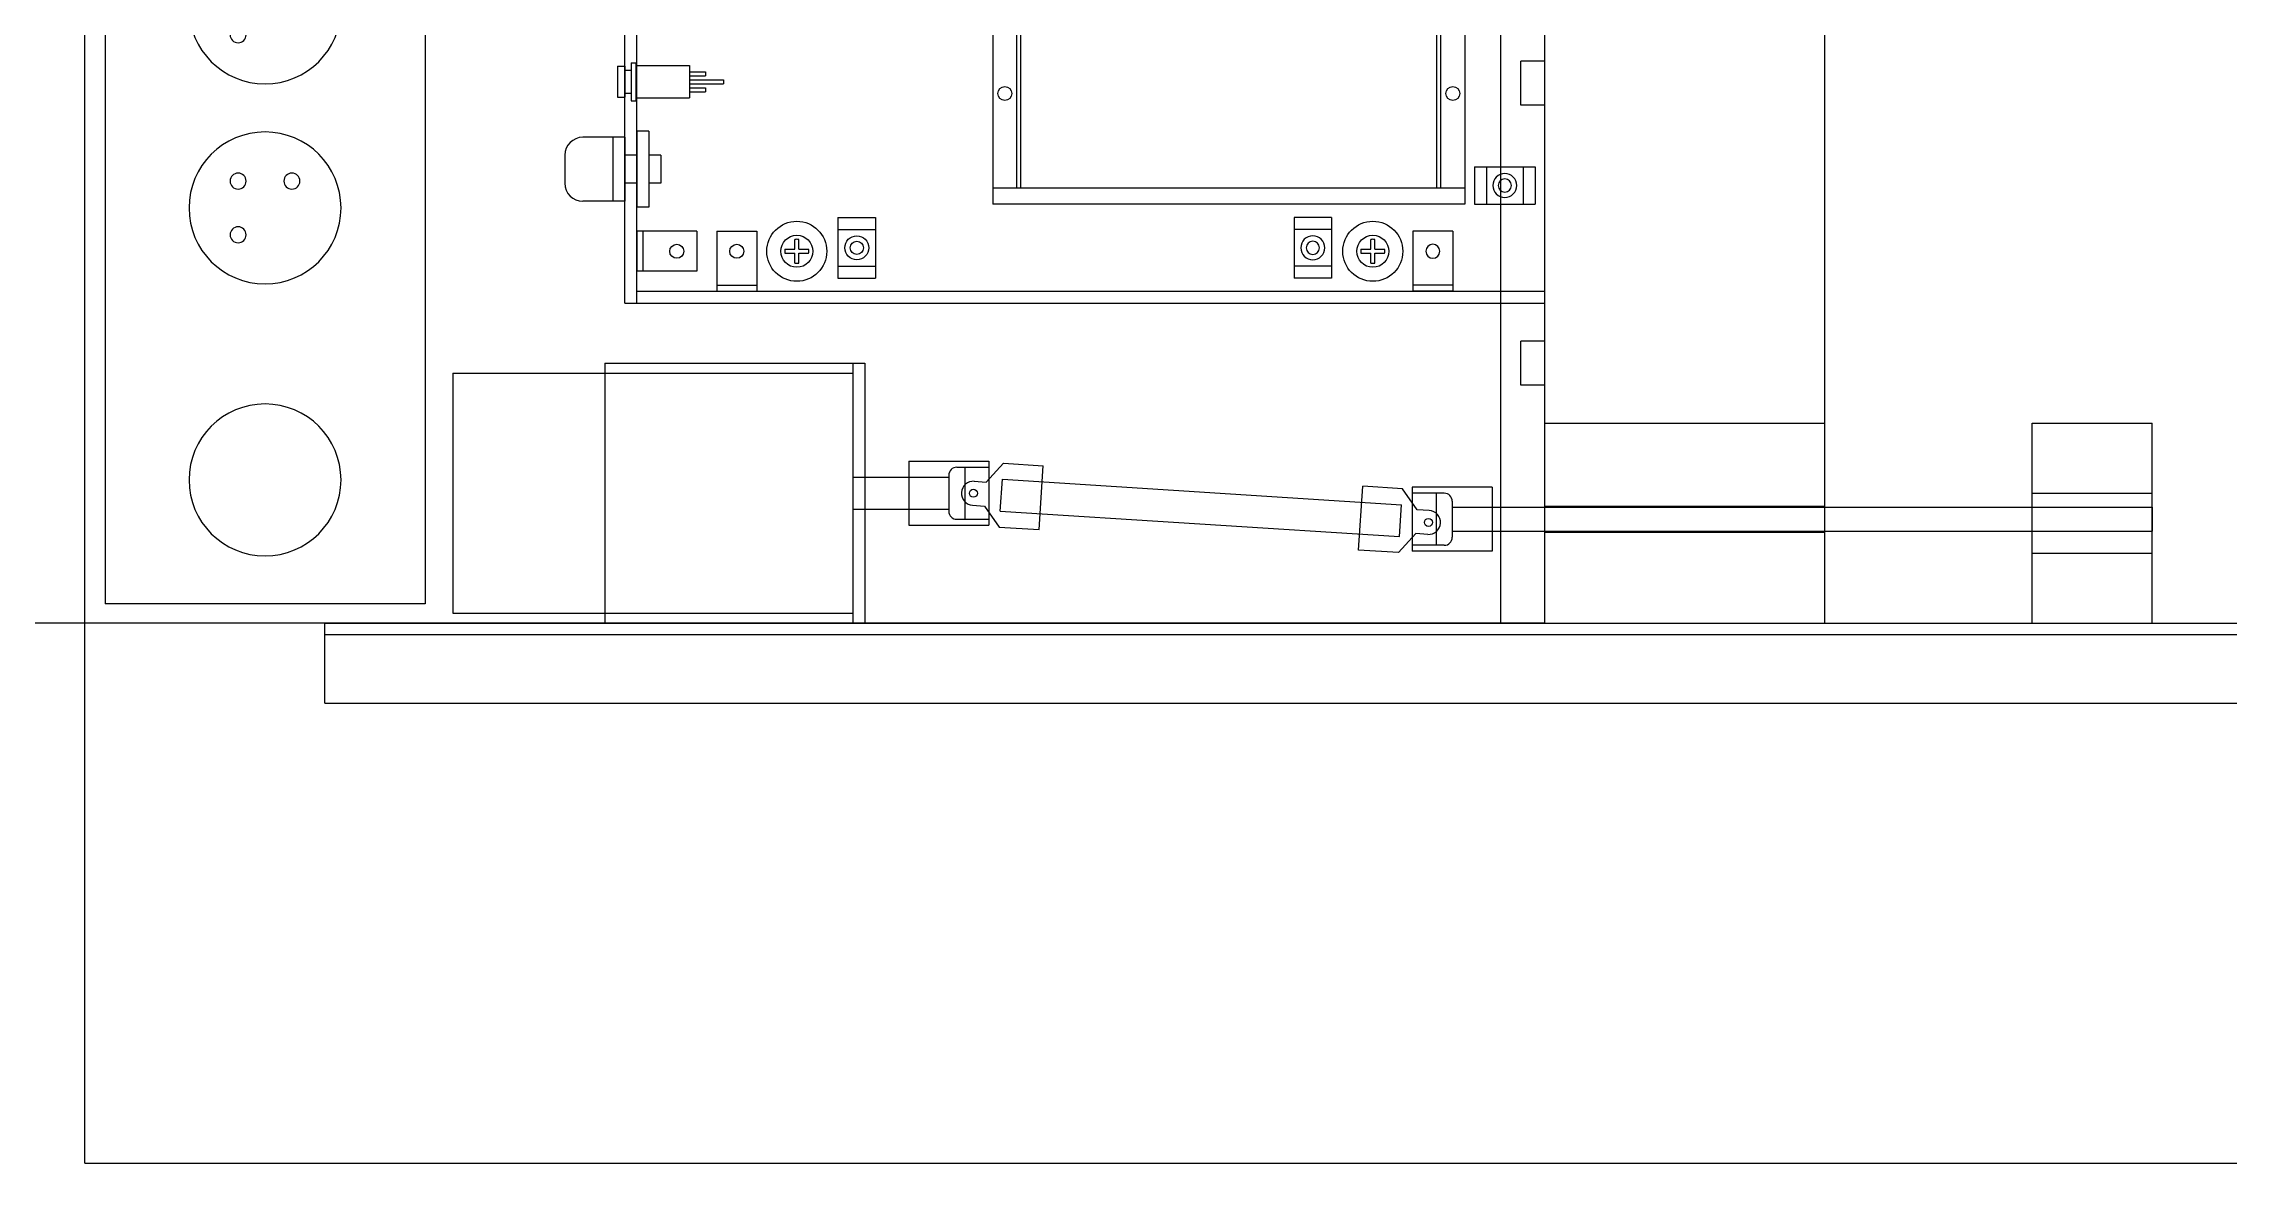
# Model space of a CAD drawing. Header units: millimetres. Extents: x 568 to 6362, y 128 to 2487.
# Drawn here: x 1107 to 1653, y 896 to 1176 of the extents above; entities that cross this region are included whole.
import ezdxf

# ---------------------------------------------------------------- set-up
doc = ezdxf.new("R2010")
doc.units = ezdxf.units.MM

# ---------------------------------------------------------------- blocks, each defined once
blk = doc.blocks.new('Z$W@#5705')
at = {"color": 191}
for p, q in [((0, 0), (0, 50)), ((0, 50), (30, 50)), ((30, 0), (30, 50)), ((0, 32.5), (30, 32.5)), ((0, 17.5), (30, 17.5)), ((0, 0), (30, 0))]:
    blk.add_line(p, q, dxfattribs=at)
blk = doc.blocks.new('Z$W@#5436')
at = {"color": 221}
for p, q in [((0, 85.5), (118, 85.5)), ((0, 10), (0, 85.5)), ((118, 10), (118, 85.5)), ((0, 81.5), (118, 81.5)), ((6, 81.5), (6, 10)), ((7, 81.5), (7, 11)), ((111, 81.5), (111, 11)), ((112, 81.5), (112, 10)), ((6, 10), (7, 11)), ((7, 11), (111, 11)), ((112, 10), (111, 11)), ((0, 10), (118, 10)), ((11, 10), (11, 0)), ((11, 8), (41, 8)), ((16, 8), (16, 0)), ((21, 8), (21, 0)), ((26, 8), (26, 0)), ((31, 8), (31, 0)), ((36, 8), (36, 0)), ((41, 10), (41, 0)), ((75.32, 10), (75.32, 1)), ((75.32, 8), (107, 8)), ((79.28, 8), (79.28, 1)), ((83.24, 8), (83.24, 1)), ((87.2, 8), (87.2, 1)), ((91.16, 8), (91.16, 1)), ((95.12, 8), (95.12, 1)), ((99.08, 8), (99.08, 1)), ((103.04, 8), (103.04, 1)), ((107, 10), (107, 1)), ((11, 0), (41, 0)), ((12.5, 2.38), (13.58, 5)), ((13.42, 2), (14.5, 4.62)), ((17.5, 2.38), (18.58, 5)), ((18.42, 2), (19.5, 4.62)), ((22.5, 2.38), (23.58, 5)), ((23.42, 2), (24.5, 4.62)), ((27.5, 2.38), (28.58, 5)), ((28.42, 2), (29.5, 4.62)), ((32.5, 2.38), (33.58, 5)), ((33.42, 2), (34.5, 4.62)), ((37.5, 2.38), (38.58, 5)), ((38.42, 2), (39.5, 4.62)), ((75.32, 1), (107, 1)), ((76.22, 2.96), (78.05, 4.58)), ((76.55, 2.58), (78.38, 4.21)), ((80.18, 2.96), (82.01, 4.58)), ((80.51, 2.58), (82.34, 4.21)), ((84.14, 2.96), (85.97, 4.58)), ((84.47, 2.58), (86.3, 4.21)), ((88.1, 2.96), (89.93, 4.58)), ((88.43, 2.58), (90.26, 4.21)), ((92.06, 2.96), (93.89, 4.58)), ((92.39, 2.58), (94.22, 4.21)), ((96.02, 2.96), (97.85, 4.58)), ((96.35, 2.58), (98.18, 4.21)), ((99.98, 2.96), (101.81, 4.58)), ((100.31, 2.58), (102.14, 4.21)), ((103.94, 2.96), (105.77, 4.58)), ((104.27, 2.58), (106.1, 4.21))]:
    blk.add_line(p, q, dxfattribs=at)
for centre, radius in [((3, 57.8), 1.75), ((115, 57.8), 1.75), ((3, 35.3), 1.75), ((115, 35.3), 1.75), ((13.5, 3.5), 2), ((18.5, 3.5), 2), ((23.5, 3.5), 2), ((28.5, 3.5), 2), ((33.5, 3.5), 2), ((38.5, 3.5), 2), ((77.3, 3.58), 1.5), ((81.26, 3.58), 1.5), ((85.22, 3.58), 1.5), ((89.18, 3.58), 1.5), ((93.14, 3.58), 1.5), ((97.1, 3.58), 1.5), ((101.06, 3.58), 1.5), ((105.02, 3.58), 1.5)]:
    blk.add_circle(centre, radius, dxfattribs=at)
for centre, radius, start, end in [((13.5, 3.5), 1.5, 228.033, 266.9754), ((13.5, 3.5), 1.5, 48.033, 86.9754), ((18.5, 3.5), 1.5, 228.033, 266.9754), ((18.5, 3.5), 1.5, 48.033, 86.9754), ((23.5, 3.5), 1.5, 228.033, 266.9754), ((23.5, 3.5), 1.5, 48.033, 86.9754), ((28.5, 3.5), 1.5, 228.033, 266.9754), ((28.5, 3.5), 1.5, 48.033, 86.9754), ((33.5, 3.5), 1.5, 228.033, 266.9754), ((33.5, 3.5), 1.5, 48.033, 86.9754), ((38.5, 3.5), 1.5, 228.033, 266.9754), ((38.5, 3.5), 1.5, 48.033, 86.9754), ((77.3, 3.58), 1.25, 210.1312, 233.2051), ((77.3, 3.58), 1.25, 30.1312, 53.2051), ((81.26, 3.58), 1.25, 210.1312, 233.2051), ((81.26, 3.58), 1.25, 30.1312, 53.2051), ((85.22, 3.58), 1.25, 210.1312, 233.2051), ((85.22, 3.58), 1.25, 30.1312, 53.2051), ((89.18, 3.58), 1.25, 210.1312, 233.2051), ((89.18, 3.58), 1.25, 30.1312, 53.2051), ((93.14, 3.58), 1.25, 210.1312, 233.2051), ((93.14, 3.58), 1.25, 30.1312, 53.2051), ((97.1, 3.58), 1.25, 210.1312, 233.2051), ((97.1, 3.58), 1.25, 30.1312, 53.2051), ((101.06, 3.58), 1.25, 210.1312, 233.2051), ((101.06, 3.58), 1.25, 30.1312, 53.2051), ((105.02, 3.58), 1.25, 210.1312, 233.2051), ((105.02, 3.58), 1.25, 30.1312, 53.2051)]:
    blk.add_arc(centre, radius, start, end, dxfattribs=at)
at = {"color": 221, "char_height": 2, "width": 8, "attachment_point": 5, "rotation": 270}
for s, insert in [('{\\fArial|b0|i0|c238|p0;ALM-}', (77.28, 15)), ('{\\fArial|b0|i0|c238|p0;ALM+}', (81.24, 15)), ('{\\fArial|b0|i0|c238|p0;ENA-}', (85.2, 15)), ('{\\fArial|b0|i0|c238|p0;ENA+}', (89.16, 15)), ('{\\fArial|b0|i0|c238|p0;DIR-}', (93.12, 15)), ('{\\fArial|b0|i0|c238|p0;DIR+}', (97.08, 15)), ('{\\fArial|b0|i0|c238|p0;PUL-}', (101.04, 15)), ('{\\fArial|b0|i0|c238|p0;PUL+}', (105, 15))]:
    blk.add_mtext(s, dxfattribs=dict(at, insert=insert))
at = {"color": 221, "char_height": 2, "attachment_point": 5}
for s, insert, width in [('{\\fArial|b0|i0|c238|p0;MOTOR}', (21, 13), 20), ('{\\fArial|b0|i0|c238|p0;V+}', (33.5, 13), 5), ('{\\fArial|b0|i0|c238|p0;V-}', (38.5, 13), 5)]:
    blk.add_mtext(s, dxfattribs=dict(at, insert=insert, width=width))
blk = doc.blocks.new('Z$W@#153')
at = {"color": 52}
for p, q in [((0, 0), (0, 80)), ((0, 80), (480, 80)), ((480, 0), (480, 80)), ((0, 0), (480, 0))]:
    blk.add_line(p, q, dxfattribs=at)
for centre, radius in [((31, 40), 19), ((81, 40), 19), ((131, 40), 19), ((181, 40), 19), ((231, 40), 19), ((281, 40), 19), ((331, 40), 19), ((381, 40), 19), ((449, 40), 19), ((24.28, 46.72), 2), ((37.72, 46.72), 2), ((74.28, 46.72), 2), ((87.72, 46.72), 2), ((124.28, 46.72), 2), ((137.72, 46.72), 2), ((174.28, 46.72), 2), ((187.72, 46.72), 2), ((224.28, 46.72), 2), ((237.72, 46.72), 2), ((274.28, 46.72), 2), ((287.72, 46.72), 2), ((324.28, 46.72), 2), ((337.72, 46.72), 2), ((374.28, 46.72), 2), ((387.72, 46.72), 2), ((24.28, 33.28), 2), ((74.28, 33.28), 2), ((124.28, 33.28), 2), ((174.28, 33.28), 2), ((224.28, 33.28), 2), ((274.28, 33.28), 2), ((324.28, 33.28), 2), ((374.28, 33.28), 2)]:
    blk.add_circle(centre, radius, dxfattribs=at)
blk = doc.blocks.new('Z$W@#19718')
at = {"color": 221}
for p, q in [((15, 17.5), (4.5, 17.5)), ((12, 17.5), (12, 1.5)), ((15, 17.5), (15, 1.5)), ((21, 19), (18, 19)), ((18, 19), (18, 0)), ((21, 19), (21, 0)), ((0, 13), (0, 6)), ((18, 13), (15, 13)), ((24, 13), (21, 13)), ((24, 13), (24, 6)), ((18, 6), (15, 6)), ((24, 6), (21, 6)), ((15, 1.5), (4.5, 1.5)), ((21, 0), (18, 0))]:
    blk.add_line(p, q, dxfattribs=at)
for centre, start, end in [((4.5, 13), 90, 180), ((4.5, 6), 180, 270)]:
    blk.add_arc(centre, 4.5, start, end, dxfattribs=at)
blk = doc.blocks.new('Z$W@#19912')
at = {"color": 1}
for p, q in [((0, 15), (0, 0)), ((0, 15), (10, 15)), ((10, 15), (10, 0)), ((0, 1.5), (10, 1.5)), ((0, 0), (10, 0))]:
    blk.add_line(p, q, dxfattribs=at)
blk.add_circle((5, 10), 1.75, dxfattribs=at)
blk = doc.blocks.new('Z$W@#6334')
at = {"color": 221}
for p, q in [((0, 23.1), (0, 21.9)), ((9.5, 23.1), (0, 23.1)), ((9.5, 21.9), (0, 21.9)), ((0.7, 21.9), (0.7, 8.5)), ((8.65, 26.5), (0.85, 26.5)), ((0.85, 26.5), (0.85, 24.7)), ((8.65, 24.7), (0.85, 24.7)), ((1.85, 24.7), (1.85, 23.1)), ((7.65, 24.7), (7.65, 23.1)), ((8.65, 26.5), (8.65, 24.7)), ((8.8, 21.9), (8.8, 8.5)), ((9.5, 23.1), (9.5, 21.9)), ((8.8, 8.5), (0.7, 8.5)), ((2.25, 8.5), (2.25, 4.5)), ((3.25, 8.5), (3.25, 4.5)), ((4.25, 8.5), (4.25, 0)), ((5.25, 8.5), (5.25, 0)), ((6.25, 8.5), (6.25, 4.5)), ((7.25, 8.5), (7.25, 4.5)), ((3.25, 4.5), (2.25, 4.5)), ((5.25, 0), (4.25, 0)), ((7.25, 4.5), (6.25, 4.5))]:
    blk.add_line(p, q, dxfattribs=at)
blk = doc.blocks.new('Z$W@#41')
at = {"color": 53}
for p, q in [((0, 0), (0, 9.4)), ((0, 9.4), (15.2, 9.4)), ((3, 0), (3, 9.4)), ((12.2, 0), (12.2, 9.4)), ((15.2, 0), (15.2, 9.4)), ((0, 0), (15.2, 0))]:
    blk.add_line(p, q, dxfattribs=at)
for radius in [3, 1.65]:
    blk.add_circle((7.6, 4.7), radius, dxfattribs=at)
blk = doc.blocks.new('Z$W@#32757')
at = {"color": 161}
for p, q in [((4.54, 8), (7, 8)), ((4.54, 7), (7, 7)), ((7, 8), (7, 10.46)), ((7, 4.54), (7, 7)), ((8, 8), (8, 10.46)), ((8, 8), (10.46, 8)), ((8, 4.54), (8, 7)), ((8, 7), (10.46, 7))]:
    blk.add_line(p, q, dxfattribs=at)
for radius in [7.5, 4]:
    blk.add_circle((7.5, 7.5), radius, dxfattribs=at)
for start, end in [(170.4059, 189.5941), (80.4059, 99.5941), (350.4059, 9.5941), (260.4059, 279.5941)]:
    blk.add_arc((7.5, 7.5), 3, start, end, dxfattribs=at)

msp = doc.modelspace()

# ---------------------------------------------------------------- linework, layer by layer
for p, q in [((1471.52, 1031.137), (1471.52, 1634.986)), ((1482.52, 1031.137), (1482.52, 1634.986)), ((1552.52, 1031.137), (1552.52, 1582.152)), ((1117.52, 896.137), (1117.52, 1396.137)), ((1482.52, 1081.137), (1552.52, 1081.137)), ((1482.52, 1060.387), (1552.52, 1060.387)), ((1482.52, 1053.887), (1552.52, 1053.887)), ((1177.52, 1031.137), (1857.52, 1031.137)), ((1177.52, 1011.137), (1177.52, 1031.137)), ((1177.52, 1028.337), (1857.52, 1028.337)), ((1177.52, 1011.137), (1857.52, 1011.137)), ((1117.52, 896.137), (1917.52, 896.137))]:
    msp.add_line(p, q)
at = {"color": 3}
for p, q in [((1252.52, 1111.137), (1252.52, 1476.137)), ((1255.52, 1111.137), (1255.52, 1476.137)), ((1255.52, 1114.137), (1482.52, 1114.137)), ((1252.52, 1111.137), (1482.52, 1111.137)), ((1482.52, 1031.137), (800.447, 1031.137))]:
    msp.add_line(p, q, dxfattribs=at)
at = {"color": 6}
for p, q in [((1482.52, 1171.637), (1476.52, 1171.637)), ((1476.52, 1160.637), (1476.52, 1171.637)), ((1482.52, 1160.637), (1476.52, 1160.637)), ((1482.52, 1101.637), (1476.52, 1101.637)), ((1476.52, 1090.637), (1476.52, 1101.637)), ((1482.52, 1090.637), (1476.52, 1090.637))]:
    msp.add_line(p, q, dxfattribs=at)
at = {"color": 52}
for p, q in [((1209.52, 1093.637), (1209.52, 1033.637)), ((1209.52, 1093.637), (1309.52, 1093.637)), ((1309.52, 1093.637), (1309.52, 1033.637)), ((1309.52, 1067.637), (1333.52, 1067.637)), ((1333.52, 1067.637), (1333.52, 1059.637)), ((1309.52, 1059.637), (1333.52, 1059.637)), ((1209.52, 1033.637), (1309.52, 1033.637))]:
    msp.add_line(p, q, dxfattribs=at)
at = {"color": 12}
for p, q in [((1247.52, 1096.137), (1312.52, 1096.137)), ((1247.52, 1096.137), (1247.52, 1031.137)), ((1309.52, 1096.137), (1309.52, 1031.137)), ((1312.52, 1096.137), (1312.52, 1031.137)), ((1247.52, 1031.137), (1312.52, 1031.137))]:
    msp.add_line(p, q, dxfattribs=at)
at = {"color": 191}
for p, q in [((1323.52, 1071.637), (1323.52, 1055.637)), ((1323.52, 1071.637), (1343.52, 1071.637)), ((1342.859, 1066.439), (1347.17, 1071.173)), ((1343.52, 1071.637), (1343.52, 1055.637)), ((1347.17, 1071.173), (1357.15, 1070.534)), ((1356.128, 1054.567), (1357.15, 1070.534)), ((1333.52, 1068.137), (1333.52, 1059.137)), ((1335.52, 1070.137), (1343.52, 1070.137)), ((1337.52, 1070.137), (1337.52, 1057.137)), ((1339.865, 1066.63), (1342.859, 1066.439)), ((1435.964, 1049.456), (1436.987, 1065.423)), ((1446.966, 1064.784), (1436.987, 1065.423)), ((1469.388, 1065.137), (1449.388, 1065.137)), ((1449.388, 1065.137), (1449.388, 1049.137)), ((1469.388, 1065.137), (1469.388, 1049.137)), ((1339.482, 1060.643), (1342.476, 1060.451)), ((1342.476, 1060.451), (1346.148, 1055.206)), ((1450.639, 1059.539), (1446.966, 1064.784)), ((1457.388, 1063.637), (1449.388, 1063.637)), ((1453.632, 1059.347), (1450.639, 1059.539)), ((1455.388, 1063.637), (1455.388, 1050.637)), ((1459.388, 1061.637), (1459.388, 1052.637)), ((1323.52, 1055.637), (1343.52, 1055.637)), ((1335.52, 1057.137), (1343.52, 1057.137)), ((1346.148, 1055.206), (1356.128, 1054.567)), ((1445.944, 1048.817), (1435.964, 1049.456)), ((1450.255, 1053.551), (1445.944, 1048.817)), ((1457.388, 1050.637), (1449.388, 1050.637)), ((1469.388, 1049.137), (1449.388, 1049.137)), ((1453.249, 1053.36), (1450.255, 1053.551))]:
    msp.add_line(p, q, dxfattribs=at)
at = {"color": 171}
for p, q in [((1346.404, 1059.198), (1346.915, 1067.181)), ((1346.915, 1067.181), (1446.711, 1060.793)), ((1446.2, 1052.809), (1446.711, 1060.793)), ((1346.404, 1059.198), (1446.2, 1052.809))]:
    msp.add_line(p, q, dxfattribs=at)
at = {"color": 30}
for p, q in [((1459.388, 1060.137), (1634.388, 1060.137)), ((1459.388, 1060.137), (1459.388, 1054.137)), ((1634.388, 1060.137), (1634.388, 1054.137)), ((1459.388, 1054.137), (1634.388, 1054.137))]:
    msp.add_line(p, q, dxfattribs=at)
at = {"color": 191}
for centre in [(1339.674, 1063.637), (1453.441, 1056.354)]:
    msp.add_circle(centre, 1, dxfattribs=at)
for centre, radius, start, end in [((1335.52, 1068.137), 2, 90, 180), ((1339.674, 1063.637), 3, 86.3371, 266.3371), ((1457.388, 1061.637), 2, 0, 90), ((1335.52, 1059.137), 2, 180, 270), ((1453.441, 1056.354), 3, 266.3371, 86.3371), ((1457.388, 1052.637), 2, 270, 0)]:
    msp.add_arc(centre, radius, start, end, dxfattribs=at)

# ---------------------------------------------------------------- block references
at = {"color": 52, "xscale": -1, "rotation": 90.00000000000001}
msp.add_blockref('Z$W@#153', (1202.582, 1515.974), dxfattribs=at)
at = {"color": 240, "rotation": 180}
msp.add_blockref('Z$W@#5436', (1462.52, 1221.387), dxfattribs=at)
at = {"color": 221, "rotation": 89.99999999999999}
msp.add_blockref('Z$W@#6334', (1277.22, 1161.787), dxfattribs=at)
at = {"color": 92}
msp.add_blockref('Z$W@#19718', (1237.52, 1135.137), dxfattribs=at)
at = {"color": 53, "xscale": -1}
for p, rotation in [((1464.92, 1145.287), -180), ((1429.22, 1132.612), 90.00000000000001)]:
    msp.add_blockref('Z$W@#41', p, dxfattribs=dict(at, rotation=rotation))
at = {"color": 161}
for p in [(1288.02, 1116.637), (1432.02, 1116.637)]:
    msp.add_blockref('Z$W@#32757', p, dxfattribs=at)
at = {"color": 53, "rotation": -90.00000000000001}
msp.add_blockref('Z$W@#41', (1305.82, 1132.612), dxfattribs=at)
at = {"color": 3, "rotation": -90.00000000000001}
msp.add_blockref('Z$W@#19912', (1255.52, 1129.137), dxfattribs=at)
at = {"color": 3}
msp.add_blockref('Z$W@#19912', (1275.52, 1114.137), dxfattribs=at)
at = {"color": 3, "xscale": -1}
msp.add_blockref('Z$W@#19912', (1459.52, 1114.137), dxfattribs=at)
at = {"color": 191}
msp.add_blockref('Z$W@#5705', (1604.388, 1031.137), dxfattribs=at)

doc.saveas('drawing.dxf')
